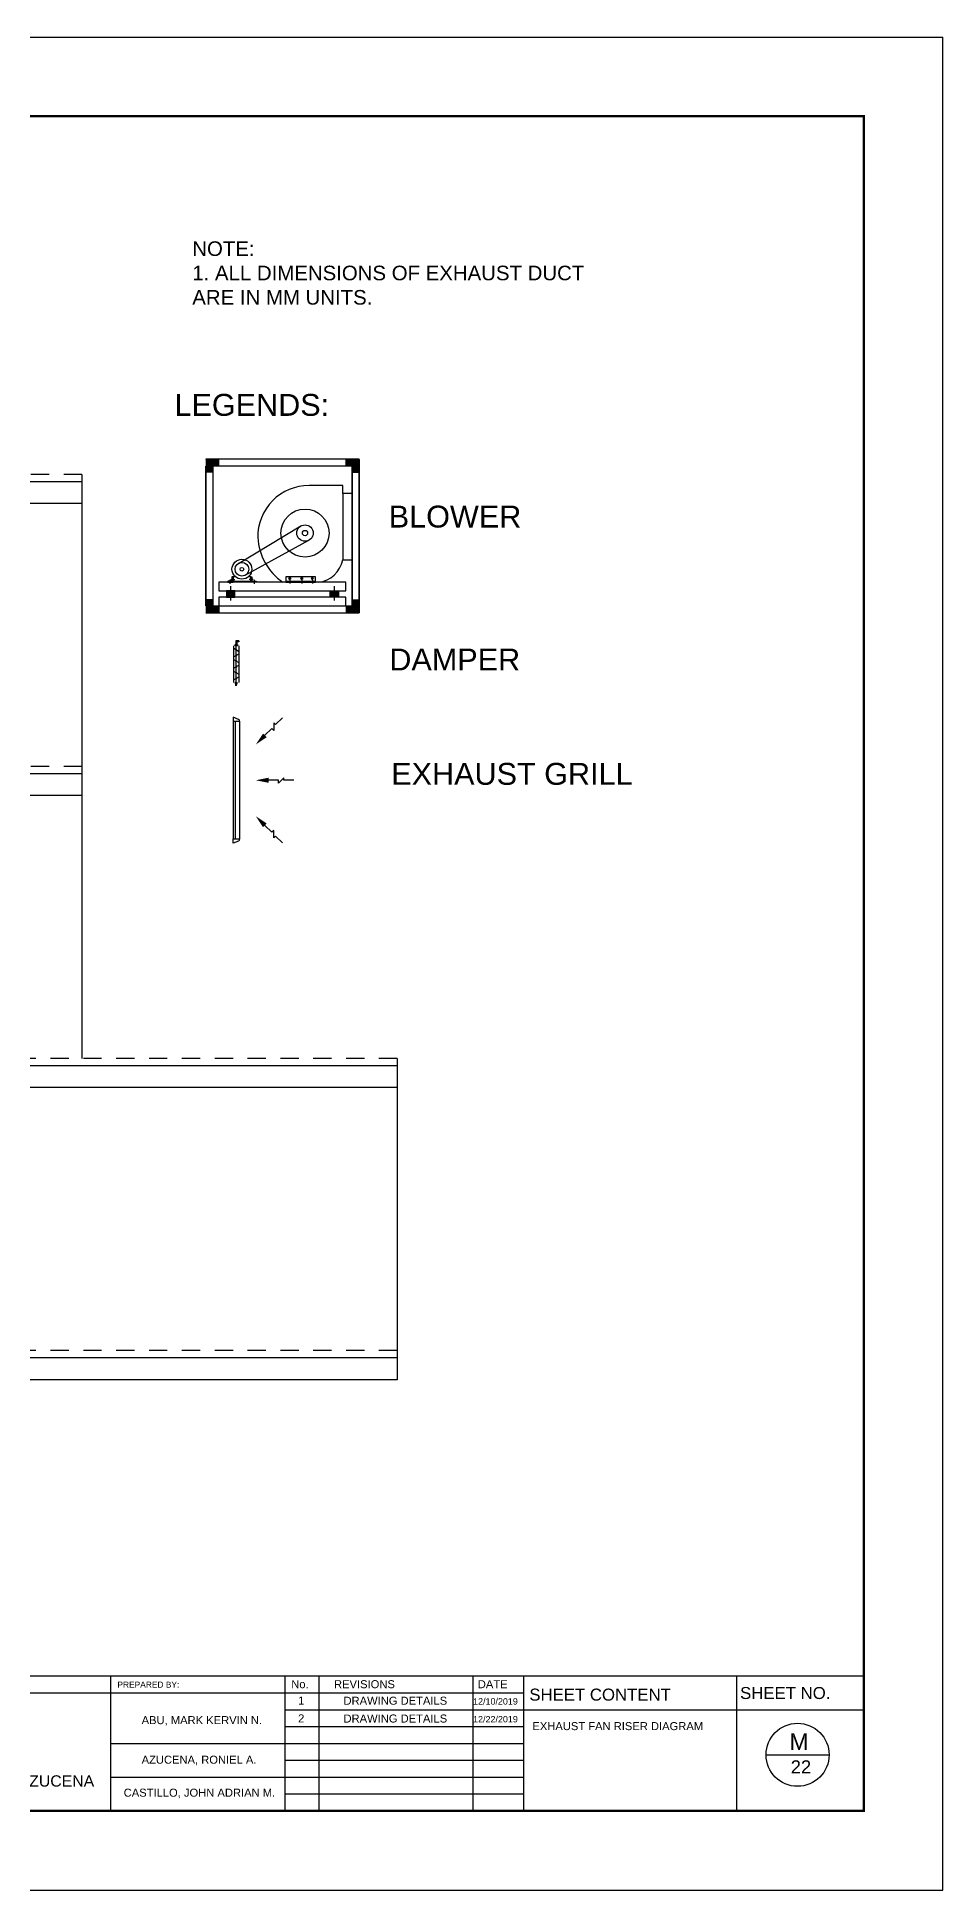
# Model space of a CAD drawing. Header units: inches. Extents: x 57 to 217, y -85 to 29.
# Drawn here: x 68.75 to 74.95, y 15.86 to 28.55 of the extents above; entities that cross this region are included whole.
import ezdxf

# ---------------------------------------------------------------- set-up
doc = ezdxf.new("R2010")
doc.units = ezdxf.units.IN
doc.header["$MEASUREMENT"] = 0
doc.linetypes.add('HIDDEN2', pattern=[0.1875, 0.125, -0.0625])
for name, color, linetype in [('01_AC-EQUIP', 206, 'Continuous'), ('A.C.VOLUM DAMPER', 7, 'Continuous'), ('M-DIFUSER', 195, 'Continuous'), ('M-DUCT-EX', 122, 'Continuous'), ('template', 7, 'Continuous')]:
    doc.layers.add(name, color=color, linetype=linetype)
doc.styles.add('arial', font='arial.ttf')

# ---------------------------------------------------------------- blocks, each defined once
blk = doc.blocks.new('A$C23F8324E')
at = {"layer": 'M-DIFUSER', "color": 7, "extrusion": (0, 1e-16, -1)}
for p, q in [((-0.917, -0.041), (-0.933, 0)), ((0.017, -0.041), (0.033, 0))]:
    blk.add_line(p, q, dxfattribs=at)
at = {"layer": 'M-DIFUSER', "color": 7}
blk.add_line((0, -0.015), (-0.9, -0.015), dxfattribs=at)
for points in [[(-0.933, 0), (-0.9, 0), (-0.9, 0)], [(0.033, 0), (0, 0), (0, 0)]]:
    blk.add_lwpolyline(points, dxfattribs=at)
blk.add_lwpolyline([(0, 0), (-0.9, 0), (-0.9, -0.05), (0, -0.05)], close=True, dxfattribs=at)
for centre, start_param, end_param in [((-0.9, -0.03), 2.91321, 3.926991), ((0, -0.03), 3.926991, 4.940771)]:
    blk.add_ellipse(centre, major_axis=(0.0142, 0.0142), ratio=1, start_param=start_param, end_param=end_param, dxfattribs=at)
at = {"layer": 'M-DUCT-EX', "color": 7}
for points in [[(-0.931, -0.378), (-0.878, -0.325), (-0.892, -0.311), (-0.834, -0.311), (-0.849, -0.296), (-0.796, -0.243)], [(-0.45, -0.464), (-0.45, -0.389), (-0.43, -0.389), (-0.472, -0.348), (-0.45, -0.348), (-0.45, -0.273)], [(0.03, -0.378), (-0.023, -0.325), (-0.009, -0.311), (-0.067, -0.311), (-0.052, -0.296), (-0.105, -0.243)]]:
    blk.add_lwpolyline(points, dxfattribs=at)
for points in [[(-0.796, -0.243, 0.04, 0, 0), (-0.725, -0.173, 0, 0, 0)], [(-0.45, -0.273, 0.04, 0, 0), (-0.45, -0.173, 0, 0, 0)], [(-0.105, -0.243, 0.04, 0, 0), (-0.175, -0.173, 0, 0, 0)]]:
    blk.add_lwpolyline(points, format="xyseb", dxfattribs=at)
blk = doc.blocks.new('A$C180A56EA')
at = {"layer": 'A.C.VOLUM DAMPER'}
h = blk.add_hatch(dxfattribs=at)
h.set_pattern_fill('ANSI31', color=256, scale=0.001, style=0)
h.set_pattern_definition([(45, (129.5106855, -230.48025158), (-8.838834765e-05, 8.838834765e-05), [])])
h.paths.add_polyline_path([(0.0459, 0.0039), (0.0459, 0.0065), (0.0401, 0.0065), (0.0401, -0.0027), (0.0459, -0.0027), (0.0459, 0), (0.0603, 0), (0.0603, 0.0128), (0.057, 0.0128), (0.057, 0.0039)])
for p, q in [((-0.1242, 0.0032), (-0.1161, 0.0032)), ((-0.1161, 0.0004), (-0.119, 0.0032)), ((-0.1185, 0), (-0.1161, 0.0024)), ((-0.1161, 0.0015), (-0.1179, 0.0032)), ((-0.1174, 0), (-0.1161, 0.0013)), ((-0.1161, 0.0026), (-0.1168, 0.0032)), ((-0.1163, 0), (-0.1161, 0.0001)), ((-0.1161, 0.0001), (-0.1104, 0.0058)), ((-0.1161, 0.0013), (-0.1116, 0.0058)), ((-0.1161, 0.0024), (-0.1127, 0.0058)), ((-0.1161, -0.0026), (-0.1161, 0.0058)), ((-0.1161, 0.0035), (-0.1138, 0.0058)), ((-0.1161, 0.0058), (-0.1099, 0.0058)), ((-0.1161, 0.0057), (-0.116, 0.0058)), ((-0.1161, 0.0046), (-0.1149, 0.0058)), ((-0.1161, -0.001), (-0.1099, 0.0053)), ((-0.1099, -0.0014), (-0.1161, 0.0048)), ((-0.1161, -0.0021), (-0.1099, 0.0042)), ((-0.1099, -0.0026), (-0.1161, 0.0037)), ((-0.1109, -0.0026), (-0.1161, 0.0026)), ((-0.112, -0.0026), (-0.1161, 0.0015)), ((-0.1131, -0.0026), (-0.1161, 0.0004)), ((-0.1099, -0.0003), (-0.116, 0.0058)), ((-0.1156, -0.0026), (-0.1099, 0.0031)), ((-0.1099, 0.0008), (-0.1149, 0.0058)), ((-0.1145, -0.0026), (-0.1099, 0.002)), ((-0.1099, 0.0019), (-0.1138, 0.0058)), ((-0.1134, -0.0026), (-0.1099, 0.0009)), ((-0.1128, 0.0019), (0.0401, 0.0019)), ((-0.1099, 0.003), (-0.1127, 0.0058)), ((-0.1099, 0.0041), (-0.1116, 0.0058)), ((-0.1099, 0.0052), (-0.1105, 0.0058)), ((0.0401, 0.0121), (-0.1099, 0.0121)), ((-0.0882, 0.0113), (-0.0994, -0.0075)), ((-0.0768, 0.0113), (-0.0656, -0.0075)), ((-0.0402, 0.0113), (-0.0514, -0.0075)), ((-0.0284, 0.0113), (-0.0173, -0.0075)), ((0.0056, 0.0113), (-0.0056, -0.0075)), ((0.0174, 0.0113), (0.0286, -0.0075)), ((0.0459, 0.0065), (0.0401, 0.0065)), ((0.0401, 0.0065), (0.0401, -0.0027)), ((0.0459, 0.0039), (0.0459, 0.0065)), ((0.057, 0.0039), (0.0459, 0.0039)), ((0.0603, 0.0128), (0.057, 0.0128)), ((0.057, 0.0128), (0.057, 0.0039)), ((0.0603, 0.0128), (0.0603, 0)), ((-0.1242, 0), (-0.1161, 0)), ((-0.1142, -0.0026), (-0.1161, -0.0007)), ((-0.1153, -0.0026), (-0.1161, -0.0018)), ((-0.1099, -0.0026), (-0.1161, -0.0026)), ((-0.1123, -0.0026), (-0.1099, -0.0003)), ((-0.1111, -0.0026), (-0.1099, -0.0014)), ((-0.11, -0.0026), (-0.1099, -0.0025)), ((-0.1099, -0.0083), (0.0401, -0.0083)), ((0.0401, -0.0027), (0.0459, -0.0027)), ((0.0603, 0), (0.0459, 0)), ((0.0459, -0.0027), (0.0459, 0))]:
    blk.add_line(p, q, dxfattribs=at)
at = {"layer": 'A.C.VOLUM DAMPER', "extrusion": (0, 0, -1)}
for centre, major_axis, start_param, end_param in [((-0.0938, 0.0019), (0.00135, 0.00135), 3.926991, 7.068583), ((-0.0938, 0.0019), (-0.00135, 0.00135), 2.356195, 5.497787), ((-0.0712, 0.0019), (0.00135, 0.00135), 3.926991, 7.068583), ((-0.0712, 0.0019), (-0.00135, 0.00135), 2.356195, 5.497787), ((-0.0458, 0.0019), (0.00135, 0.00135), 3.926991, 7.068583), ((-0.0458, 0.0019), (-0.00135, 0.00135), 2.356195, 5.497787), ((-0.0228, 0.0019), (0.00135, 0.00135), 3.926991, 7.068583), ((-0.0228, 0.0019), (-0.00135, 0.00135), 2.356194, 5.497787), ((0, 0.0019), (0.00135, 0.00135), 3.926991, 7.068583), ((0, 0.0019), (0.00135, 0.00135), 0.785398, 3.926991), ((0.023, 0.0019), (0.00135, 0.00135), 3.926991, 7.068583), ((0.023, 0.0019), (-0.00135, 0.00135), 2.356195, 5.497787)]:
    blk.add_ellipse(centre, major_axis=major_axis, ratio=1, start_param=start_param, end_param=end_param, dxfattribs=at)
blk = doc.blocks.new('A$C38591211')
at = {"layer": '01_AC-EQUIP'}
for points in [[(-0.7004, 0.0003), (-0.7004, -0.0589), (-0.6685, -0.0589), (-0.6685, -0.0315), (-0.6405, -0.0315), (-0.6405, 0.0003)], [(0, 0.0003), (0, -0.0589), (-0.0318, -0.0589), (-0.0318, -0.0315), (-0.0599, -0.0315), (-0.0599, 0.0003)], [(-0.7004, -0.7001), (-0.7004, -0.6409), (-0.6685, -0.6409), (-0.6685, -0.6683), (-0.6405, -0.6683), (-0.6405, -0.7001)], [(-0.0318, -0.6683), (-0.0318, -0.6409), (0, -0.6409), (0, -0.7001), (-0.0599, -0.7001), (-0.0599, -0.6683)]]:
    blk.add_hatch(color=7, dxfattribs=at).paths.add_polyline_path(points)
at = {"layer": '01_AC-EQUIP', "color": 7}
for p, q in [((0, 0.0003), (-0.7004, 0.0003)), ((-0.7004, 0.0003), (-0.7004, 0)), ((-0.6405, -0.0315), (-0.6405, 0.0003)), ((-0.0599, -0.0315), (-0.0599, 0.0003)), ((0, -0.7001), (0, 0.0003)), ((0, 0), (0, -0.7001)), ((-0.6685, -0.0589), (-0.7004, -0.0589)), ((-0.6686, -0.0315), (-0.6686, -0.6683)), ((-0.0318, -0.0315), (-0.6686, -0.0315)), ((-0.6682, -0.0315), (-0.6682, -0.6683)), ((-0.0318, -0.6683), (-0.0318, -0.0315)), ((-0.0318, -0.0318), (-0.0318, -0.6683)), ((-0.0318, -0.0589), (0, -0.0589)), ((-0.0748, -0.1196), (-0.2285, -0.1196)), ((-0.0748, -0.156), (-0.0748, -0.1196)), ((-0.5513, -0.4748), (-0.2665, -0.3043)), ((-0.5202, -0.5291), (-0.2291, -0.3695)), ((-0.5907, -0.5499), (-0.5907, -0.5688)), ((-0.5872, -0.549), (-0.5679, -0.549)), ((-0.5868, -0.5786), (-0.5868, -0.6441)), ((-0.4834, -0.549), (-0.5026, -0.549)), ((-0.4798, -0.5499), (-0.4798, -0.5688)), ((-0.3347, -0.556), (-0.1994, -0.556)), ((-0.311, -0.5441), (-0.3227, -0.5441)), ((-0.3169, -0.5499), (-0.3169, -0.5383)), ((-0.3169, -0.5522), (-0.3169, -0.5664)), ((-0.2563, -0.5441), (-0.2679, -0.5441)), ((-0.2621, -0.5499), (-0.2621, -0.5383)), ((-0.2621, -0.5522), (-0.2621, -0.5664)), ((-0.2077, -0.5441), (-0.2193, -0.5441)), ((-0.2135, -0.5499), (-0.2135, -0.5383)), ((-0.2135, -0.5522), (-0.2135, -0.5664)), ((-0.1138, -0.5786), (-0.1138, -0.6441)), ((-0.6685, -0.6409), (-0.7004, -0.6409)), ((-0.6686, -0.6683), (-0.0318, -0.6683)), ((-0.6405, -0.6683), (-0.6405, -0.7001)), ((-0.0599, -0.6683), (-0.0599, -0.7001)), ((-0.0318, -0.6409), (0, -0.6409)), ((-0.7004, -0.7001), (0, -0.7001))]:
    blk.add_line(p, q, dxfattribs=at)
for points in [[(-0.7004, -0.0318), (-0.7004, -0.6683)], [(-0.7004, -0.6683), (-0.7004, -0.0318)], [(-0.7, -0.0318), (-0.7, -0.6683)], [(-0.7, -0.6683), (-0.7, -0.0318)], [(-0.5642, -0.5366), (-0.5757, -0.5366), (-0.5757, -0.5557), (-0.4948, -0.5557), (-0.4948, -0.5366), (-0.5063, -0.5366)]]:
    blk.add_lwpolyline(points, dxfattribs=at)
for points in [[(-0.0748, -0.156), (-0.0748, -0.4593), (-0.0318, -0.4593), (-0.0318, -0.156)], [(-0.6405, -0.6004), (-0.0601, -0.6004), (-0.0601, -0.5613), (-0.6405, -0.5613)], [(-0.6004, -0.5613), (-0.5757, -0.5613), (-0.5757, -0.556), (-0.6004, -0.556)], [(-0.581, -0.5366), (-0.581, -0.5613), (-0.5757, -0.5613), (-0.5757, -0.5366)], [(-0.4895, -0.5366), (-0.4895, -0.5613), (-0.4948, -0.5613), (-0.4948, -0.5366)], [(-0.4701, -0.5613), (-0.4948, -0.5613), (-0.4948, -0.556), (-0.4701, -0.556)], [(-0.3347, -0.5613), (-0.1994, -0.5613), (-0.1994, -0.5366), (-0.3347, -0.5366)], [(-0.6405, -0.6683), (-0.0601, -0.6683), (-0.0601, -0.6292), (-0.6405, -0.6292)], [(-0.6057, -0.6292), (-0.5678, -0.6292), (-0.5678, -0.6004), (-0.6057, -0.6004)], [(-0.0949, -0.6292), (-0.1328, -0.6292), (-0.1328, -0.6004), (-0.0949, -0.6004)]]:
    blk.add_lwpolyline(points, close=True, dxfattribs=at)
for centre, radius in [((-0.2472, -0.3366), 0.1097), ((-0.2472, -0.3366), 0.0376), ((-0.2472, -0.3366), 0.012), ((-0.5353, -0.5017), 0.0454), ((-0.5353, -0.5017), 0.0313), ((-0.5353, -0.5017), 0.00814), ((-0.3169, -0.5441), 0.00397), ((-0.2621, -0.5441), 0.00397), ((-0.2135, -0.5441), 0.00397)]:
    blk.add_circle(centre, radius, dxfattribs=at)
for centre, radius, start, end in [((-0.2293, -0.353), 0.2334, 89.80976, 181.04575), ((-0.1947, -0.3417), 0.2684, 183.33251, 234.91471), ((-0.201, -0.4335), 0.1288, 276.93796, 348.44603)]:
    blk.add_arc(centre, radius, start, end, dxfattribs=at)
for points in [[(-0.6004, -0.556), (-0.6004, -0.5613), (-0.581, -0.556), (-0.581, -0.5613)], [(-0.581, -0.5366), (-0.5757, -0.5366), (-0.581, -0.5613), (-0.5757, -0.5613)], [(-0.4895, -0.5366), (-0.4948, -0.5366), (-0.4895, -0.5613), (-0.4948, -0.5613)], [(-0.4701, -0.556), (-0.4701, -0.5613), (-0.4895, -0.556), (-0.4895, -0.5613)], [(-0.5678, -0.6004), (-0.5678, -0.6292), (-0.6057, -0.6004), (-0.6057, -0.6292)], [(-0.1328, -0.6004), (-0.1328, -0.6292), (-0.0949, -0.6004), (-0.0949, -0.6292)]]:
    blk.add_solid(points, dxfattribs=at)

msp = doc.modelspace()

# ---------------------------------------------------------------- linework, layer by layer
msp.add_line((57.058, 28.552), (74.954, 28.552))
at = {"color": 8, "linetype": 'HIDDEN2', "lineweight": 25}
for p, q in [((69.055, 25.557), (60.528, 25.557)), ((69.055, 23.557), (60.528, 23.557)), ((71.215, 21.557), (60.528, 21.557)), ((71.215, 19.557), (60.528, 19.557))]:
    msp.add_line(p, q, dxfattribs=at)
at = {"color": 8, "lineweight": 25}
for p, q in [((69.055, 25.507), (60.528, 25.507)), ((69.055, 25.557), (69.055, 23.507)), ((69.055, 25.357), (60.528, 25.357)), ((69.055, 23.507), (60.528, 23.507)), ((69.055, 23.507), (69.055, 21.557)), ((69.055, 23.357), (60.528, 23.357)), ((71.215, 21.507), (60.528, 21.507)), ((71.215, 21.557), (71.215, 19.357)), ((71.215, 21.357), (60.528, 21.357)), ((71.215, 19.507), (60.528, 19.507)), ((71.215, 19.357), (60.528, 19.357))]:
    msp.add_line(p, q, dxfattribs=at)
at = {"layer": 'template'}
for p, q in [((74.954, 15.862), (74.954, 28.552)), ((58.143, 17.328), (74.411, 17.328)), ((69.251, 17.328), (69.251, 16.405)), ((70.446, 17.328), (70.446, 16.405)), ((70.677, 17.328), (70.677, 16.405)), ((71.734, 17.328), (71.734, 16.405)), ((72.08, 17.328), (72.08, 16.405)), ((73.54, 17.328), (73.54, 16.405)), ((60.999, 17.212), (71.197, 17.212)), ((70.88, 17.212), (72.08, 17.212)), ((70.446, 17.097), (72.386, 17.097)), ((71.78, 17.097), (74.411, 17.097)), ((70.446, 16.982), (72.08, 16.982)), ((69.251, 16.866), (71.197, 16.866)), ((70.446, 16.751), (72.08, 16.751)), ((70.88, 16.866), (72.08, 16.866)), ((73.742, 16.788), (74.174, 16.788)), ((69.251, 16.635), (71.197, 16.635)), ((70.88, 16.635), (72.08, 16.635)), ((70.446, 16.52), (72.08, 16.52)), ((57.058, 15.862), (74.954, 15.862))]:
    msp.add_line(p, q, dxfattribs=at)
at = {"layer": 'template', "linetype": 'Continuous', "const_width": 0.0154}
msp.add_lwpolyline([(58.143, 16.405), (74.411, 16.405), (74.411, 28.01), (58.143, 28.01)], close=True, dxfattribs=at)
at = {"layer": 'template'}
msp.add_circle((73.958, 16.788), 0.216, dxfattribs=at)

# ---------------------------------------------------------------- block references
at = {"layer": '01_AC-EQUIP', "color": 11, "xscale": 1.5, "yscale": 1.5, "zscale": 1.5}
msp.add_blockref('A$C38591211', (70.954, 25.66), dxfattribs=at)
at = {"layer": 'A.C.VOLUM DAMPER', "xscale": -1.666666660350344, "yscale": 1.666666660350344, "zscale": 1.66666666035035, "rotation": 270}
msp.add_blockref('A$C180A56EA', (70.109, 24.316), dxfattribs=at)
at = {"layer": 'M-DIFUSER', "color": 21, "xscale": 0.8926076899487481, "yscale": 0.8926076899487481, "zscale": 0.8926076900757572, "rotation": 89.93821521014497}
msp.add_blockref('A$C23F8324E', (70.092, 23.864), dxfattribs=at)

# ---------------------------------------------------------------- texts
at = {"attachment_point": 1, "style": 'arial'}
for s, width, insert, char_height in [('NOTE:\\P1. ALL DIMENSIONS OF EXHAUST DUCT ARE IN MM UNITS.', 2.93029, (69.811, 27.153), 0.1), ('LEGENDS:', 2.36653, (69.689, 26.108), 0.15), ('BLOWER', 2.28967, (71.157, 25.343), 0.15), ('DAMPER', 1.72734, (71.161, 24.364), 0.15), ('EXHAUST GRILL', 2.75768, (71.174, 23.581), 0.15)]:
    msp.add_mtext_dynamic_manual_height_columns(s, width=width, gutter_width=1, heights=[0], dxfattribs=dict(at, insert=insert, char_height=char_height))
at = {"layer": 'template', "style": 'arial'}
for s, height, p in [('PREPARED BY: ', 0.0411, (69.298, 17.248)), ('No.', 0.0548, (70.489, 17.244)), ('REVISIONS', 0.0548, (70.782, 17.244)), ('DATE', 0.0548, (71.767, 17.244)), ('1', 0.0548, (70.536, 17.132)), ('DRAWING DETAILS', 0.0548, (70.847, 17.131)), ('12/10/2019', 0.0438, (71.735, 17.132)), ('SHEET CONTENT', 0.08221, (72.12, 17.159)), ('SHEET NO.', 0.0822, (73.564, 17.17)), ('ABU, MARK KERVIN N.', 0.0548, (69.464, 16.998)), ('2', 0.0548, (70.536, 17.01)), ('DRAWING DETAILS', 0.0548, (70.847, 17.009)), ('12/22/2019', 0.0438, (71.735, 17.01)), ('EXHAUST FAN RISER DIAGRAM', 0.0548, (72.141, 16.957)), ('M', 0.113, (73.902, 16.821)), ('AZUCENA, RONIEL A.', 0.0548, (69.464, 16.727)), ('22', 0.09, (73.911, 16.66)), ('ENGR. RONIEL A. AZUCENA', 0.07758, (67.682, 16.57)), ('CASTILLO, JOHN ADRIAN M.', 0.0548, (69.341, 16.501))]:
    msp.add_text(s, height=height, dxfattribs=at).set_placement(p)

doc.saveas('drawing.dxf')
